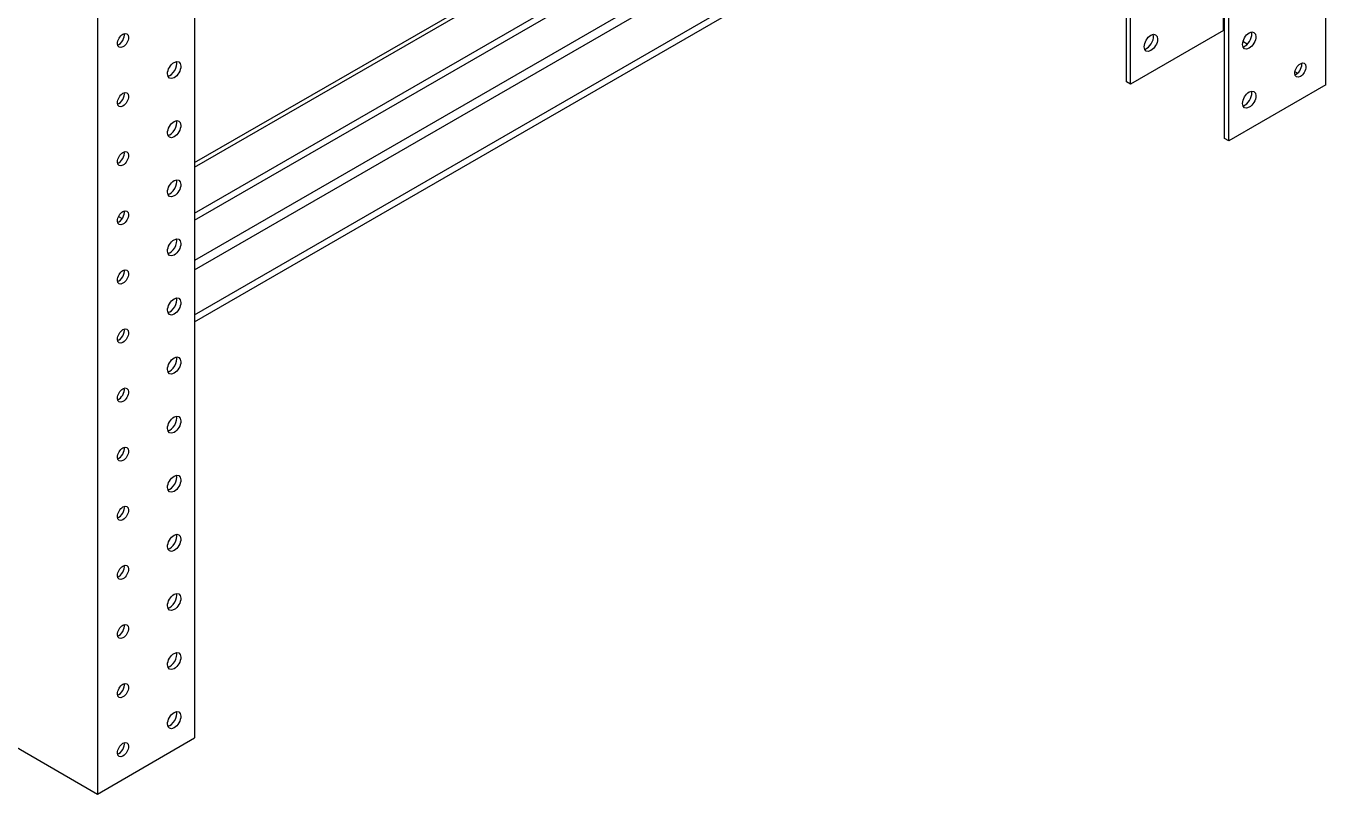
# Model space of a CAD drawing. Header units: millimetres. Extents: x -116965 to 323937, y 291661 to 566926.
# Drawn here: x -24636.3 to -24379.8, y 303024.4 to 303176 of the extents above; entities that cross this region are included whole.
import ezdxf

# ---------------------------------------------------------------- set-up
doc = ezdxf.new("R2010")
doc.units = ezdxf.units.MM
doc.layers.add('ALPHA', color=255, linetype='Continuous')

msp = doc.modelspace()

# ---------------------------------------------------------------- linework, layer by layer
at = {"layer": 'ALPHA'}
for p, q in [((-24379.827816, 303164.334848), (-24379.827816, 303630.904323)), ((-24399.828836, 303153.720392), (-24399.828836, 303620.289867)), ((-24399.020714, 303153.253823), (-24399.020714, 303619.823298)), ((-24603.071528, 303502.014505), (-24603.071528, 303035.445031)), ((-24622.264426, 303490.93348), (-24622.264426, 303024.364006)), ((-24400.030867, 303175.065946), (-24400.030867, 303294.157804)), ((-24603.071528, 303148.991226), (-24419.499327, 303254.976686)), ((-24603.071528, 303148.121559), (-24418.213612, 303254.849326)), ((-24603.071528, 303139.023454), (-24411.950667, 303249.367135)), ((-24603.071528, 303137.623746), (-24411.950667, 303247.967426)), ((-24418.819704, 303236.069905), (-24603.071528, 303129.692065)), ((-24603.071528, 303127.825787), (-24418.011582, 303234.670196)), ((-24603.071528, 303118.960967), (-24411.950667, 303229.304647)), ((-24603.071528, 303117.561258), (-24411.950667, 303227.904939)), ((-24419.223765, 303164.91806), (-24419.223765, 303223.705814)), ((-24418.415643, 303164.45149), (-24418.415643, 303224.172383)), ((-24400.030867, 303175.065946), (-24418.415643, 303164.45149)), ((-24399.828836, 303174.949304), (-24400.030867, 303175.065946)), ((-24395.356237, 303172.367047), (-24396.220215, 303172.865865)), ((-24385.433619, 303166.638221), (-24385.939782, 303166.930455)), ((-24418.415643, 303164.45149), (-24419.223765, 303164.91806)), ((-24379.827816, 303164.334848), (-24399.020714, 303153.253823)), ((-24399.020714, 303153.253823), (-24399.828836, 303153.720392)), ((-24618.079465, 303138.356901), (-24617.358015, 303137.940371)), ((-24642.467477, 303036.028242), (-24622.264426, 303024.364006)), ((-24622.264426, 303024.364006), (-24603.071528, 303035.445031))]:
    msp.add_line(p, q, dxfattribs=at)
for centre, major_axis, start_param, end_param in [((-24617.213664, 303173.083026), (0.771429, 1.336153), 2.3561944902, 8.6393797974), ((-24618.021786, 303173.549595), (0.771429, 1.336153), 3.692878252, 5.7318997087), ((-24414.375033, 303172.616456), (0.928571, 1.608333), 2.3561944902, 8.6393797974), ((-24415.183155, 303173.083026), (0.928571, 1.608333), 3.926990817, 5.8329886172), ((-24394.980104, 303173.083026), (0.928571, 1.608333), 2.3561944902, 8.6393797974), ((-24395.788226, 303173.549595), (0.928571, 1.608333), 3.926990817, 5.8329886172), ((-24415.183155, 303173.083026), (0.928571, 1.608333), 3.5917893435, 3.926990817), ((-24395.788226, 303173.549595), (0.928571, 1.608333), 3.5917893435, 3.926990817), ((-24607.112138, 303167.250907), (0.928571, 1.608333), 2.3561944902, 8.6393797974), ((-24607.92026, 303167.717477), (0.928571, 1.608333), 3.5917893435, 5.8329886172), ((-24384.878578, 303167.250907), (0.771429, 1.336153), 2.3561944902, 8.6393797974), ((-24385.6867, 303167.717477), (0.771429, 1.336153), 3.926990817, 5.7318997087), ((-24385.6867, 303167.717477), (0.771429, 1.336153), 3.692878252, 3.926990817), ((-24394.980104, 303161.418789), (0.928571, 1.608333), 2.3561944902, 8.6393797974), ((-24617.213664, 303161.418789), (0.771429, 1.336153), 2.3561944902, 8.6393797974), ((-24618.021786, 303161.885358), (0.771429, 1.336153), 3.692878252, 5.7318997087), ((-24395.788226, 303161.885358), (0.928571, 1.608333), 3.926990817, 5.8329886172), ((-24395.788226, 303161.885358), (0.928571, 1.608333), 3.5917893435, 3.926990817), ((-24607.112138, 303155.58667), (0.928571, 1.608333), 2.3561944902, 8.6393797974), ((-24607.92026, 303156.05324), (0.928571, 1.608333), 3.5917893435, 5.8329886172), ((-24617.213664, 303149.754552), (0.771429, 1.336153), 2.3561944902, 8.6393797974), ((-24618.021786, 303150.221121), (0.771429, 1.336153), 3.692878252, 5.7318997087), ((-24607.112138, 303143.922433), (0.928571, 1.608333), 2.3561944902, 8.6393797974), ((-24607.92026, 303144.389003), (0.928571, 1.608333), 3.5917893435, 5.8329886172), ((-24617.213664, 303138.090315), (0.771429, 1.336153), 2.3561944902, 8.6393797974), ((-24618.021786, 303138.556885), (0.771429, 1.336153), 3.692878252, 5.7318997087), ((-24607.112138, 303132.258197), (0.928571, 1.608333), 2.3561944902, 8.6393797974), ((-24607.92026, 303132.724766), (0.928571, 1.608333), 3.5917893435, 5.8329886172), ((-24617.213664, 303126.426078), (0.771429, 1.336153), 2.3561944902, 8.6393797974), ((-24618.021786, 303126.892648), (0.771429, 1.336153), 3.692878252, 5.7318997087), ((-24607.112138, 303120.59396), (0.928571, 1.608333), 2.3561944902, 8.6393797974), ((-24607.92026, 303121.060529), (0.928571, 1.608333), 3.5917893435, 5.8329886172), ((-24617.213664, 303114.761841), (0.771429, 1.336153), 2.3561944902, 8.6393797974), ((-24618.021786, 303115.228411), (0.771429, 1.336153), 3.692878252, 5.7318997087), ((-24607.112138, 303108.929723), (0.928571, 1.608333), 2.3561944902, 8.6393797974), ((-24607.92026, 303109.396292), (0.928571, 1.608333), 3.5917893435, 5.8329886172), ((-24617.213664, 303103.097604), (0.771429, 1.336153), 2.3561944902, 8.6393797974), ((-24618.021786, 303103.564174), (0.771429, 1.336153), 3.692878252, 5.7318997087), ((-24607.112138, 303097.265486), (0.928571, 1.608333), 2.3561944902, 8.6393797974), ((-24607.92026, 303097.732055), (0.928571, 1.608333), 3.5917893435, 5.8329886172), ((-24617.213664, 303091.433368), (0.771429, 1.336153), 2.3561944902, 8.6393797974), ((-24618.021786, 303091.899937), (0.771429, 1.336153), 3.692878252, 5.7318997087), ((-24607.112138, 303085.601249), (0.928571, 1.608333), 2.3561944902, 8.6393797974), ((-24607.92026, 303086.067819), (0.928571, 1.608333), 3.5917893435, 5.8329886172), ((-24617.213664, 303079.769131), (0.771429, 1.336153), 2.3561944902, 8.6393797974), ((-24618.021786, 303080.2357), (0.771429, 1.336153), 3.692878252, 5.7318997087), ((-24607.112138, 303073.937012), (0.928571, 1.608333), 2.3561944902, 8.6393797974), ((-24607.92026, 303074.403582), (0.928571, 1.608333), 3.5917893435, 5.8329886172), ((-24617.213664, 303068.104894), (0.771429, 1.336153), 2.3561944902, 8.6393797974), ((-24618.021786, 303068.571463), (0.771429, 1.336153), 3.692878252, 5.7318997087), ((-24607.112138, 303062.272775), (0.928571, 1.608333), 2.3561944902, 8.6393797974), ((-24607.92026, 303062.739345), (0.928571, 1.608333), 3.5917893435, 5.8329886172), ((-24617.213664, 303056.440657), (0.771429, 1.336153), 2.3561944902, 8.6393797974), ((-24618.021786, 303056.907226), (0.771429, 1.336153), 3.692878252, 5.7318997087), ((-24607.112138, 303050.608539), (0.928571, 1.608333), 2.3561944902, 8.6393797974), ((-24607.92026, 303051.075108), (0.928571, 1.608333), 3.5917893435, 5.8329886172), ((-24617.213664, 303044.77642), (0.771429, 1.336153), 2.3561944902, 8.6393797974), ((-24618.021786, 303045.24299), (0.771429, 1.336153), 3.692878252, 5.7318997087), ((-24607.112138, 303038.944302), (0.928571, 1.608333), 2.3561944902, 8.6393797974), ((-24607.92026, 303039.410871), (0.928571, 1.608333), 3.5917893435, 5.8329886172), ((-24617.213664, 303033.112183), (0.771429, 1.336153), 2.3561944902, 8.6393797974), ((-24618.021786, 303033.578753), (0.771429, 1.336153), 3.692878252, 5.7318997087)]:
    msp.add_ellipse(centre, major_axis=major_axis, ratio=0.5773502692, start_param=start_param, end_param=end_param, dxfattribs=at)

doc.saveas('drawing.dxf')
